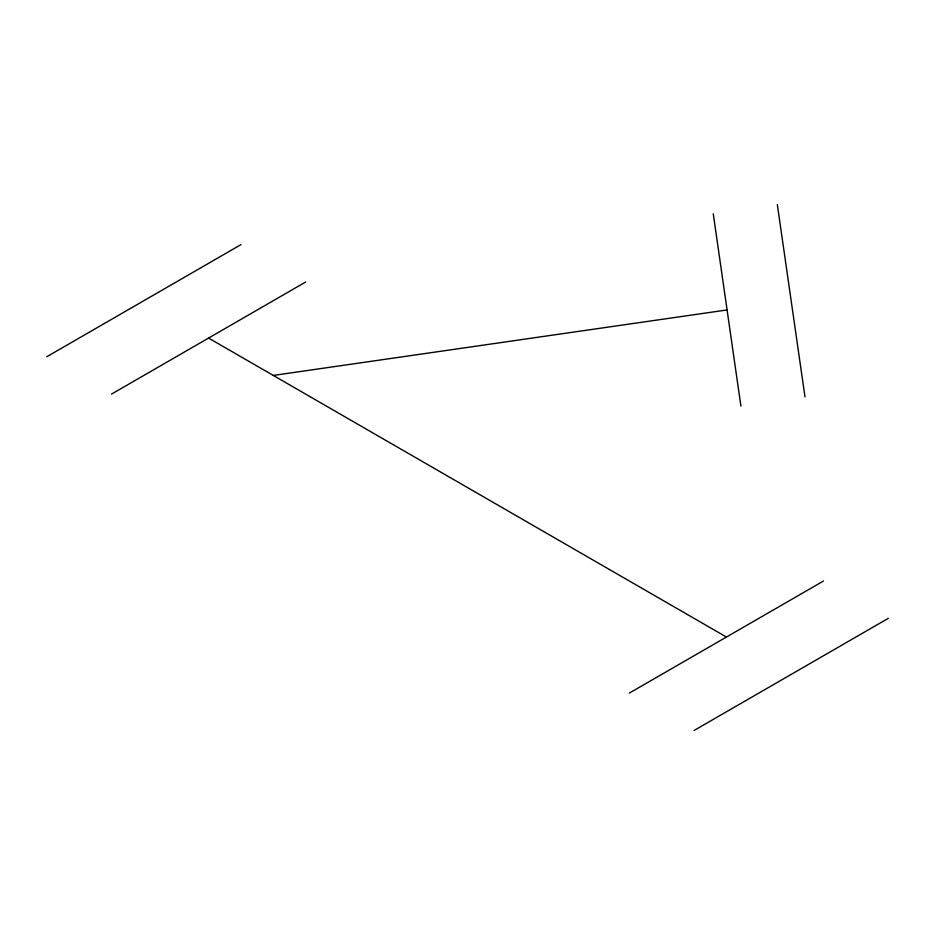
<?xml version="1.0" encoding="UTF-8"?>
<svg xmlns="http://www.w3.org/2000/svg" width="935" height="935" viewBox="0 0 935 935"><rect width="100%" height="100%" fill="white"/><g stroke="black" fill="none" stroke-linecap="round" stroke-linejoin="round"><path stroke-width="1.4" d="M46.75 356.761L240.938 244.643M111.475 394.126L305.675 282.008M629.325 693.104L823.525 580.997M694.062 730.48L888.25 618.362M273.3 375.438L727.091 309.941M208.575 338.073L726.425 637.051M777.324 204.52L804.988 396.872M713.253 213.764L740.917 406.129"/></g></svg>
